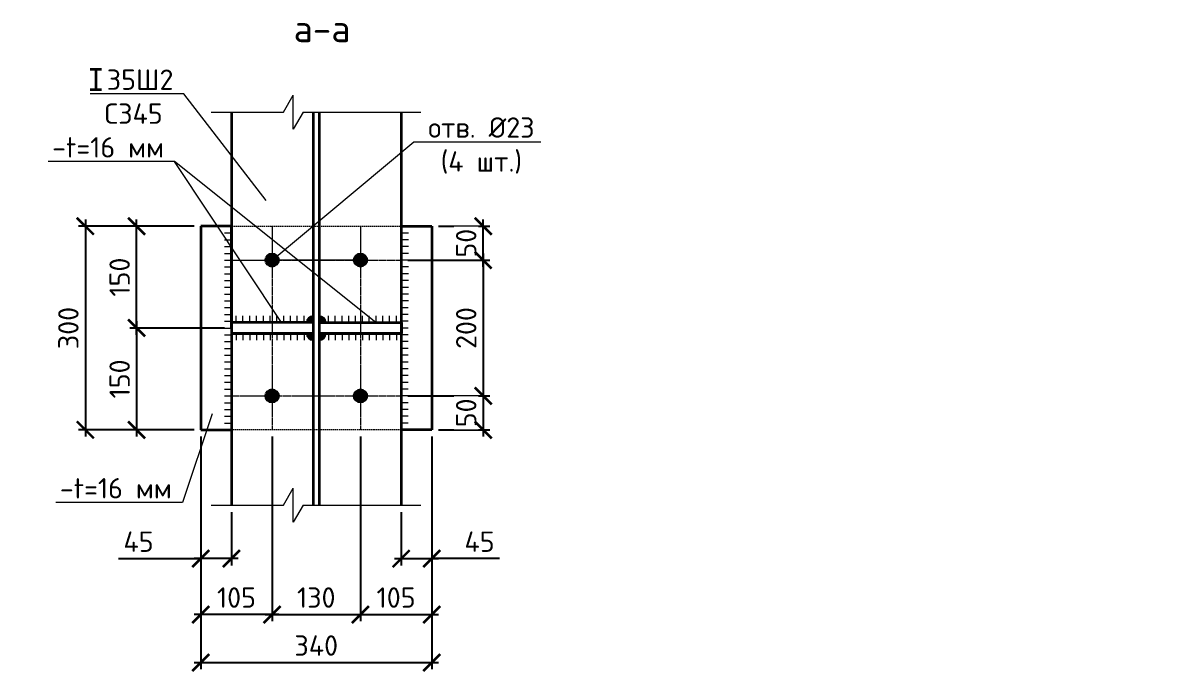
# Model space of a CAD drawing. Header units: millimetres. Extents: x -25910 to 49740, y -35080 to 0.
# Drawn here: x 27954 to 29656, y -21402 to -20446 of the extents above; entities that cross this region are included whole.
import ezdxf
from ezdxf import colors
from ezdxf.entities.mleader import LeaderData, LeaderLine
from ezdxf.math import Vec2, Vec3

# ---------------------------------------------------------------- set-up
doc = ezdxf.new("R2010")
doc.units = ezdxf.units.MM
doc.linetypes.add('JIS_02_2.0', pattern=[3, 2, -1])
doc.linetypes.add('JIS_08_11', pattern=[12.8, 11, -0.6, 0.6, -0.6])
for name, color, linetype, lineweight in [('НАДПИСИ', 11, 'Continuous', 13), ('ОСЕВАЯ', 50, 'JIS_08_11', 13), ('ОСНОВНАЯ', 213, 'Continuous', 35), ('ШТРИХОВАЯ', 84, 'JIS_02_2.0', 13)]:
    doc.layers.add(name, color=color, linetype=linetype, lineweight=lineweight)
doc.styles.add('_ОСК', font='isocpeur.ttf', dxfattribs={"height": 3})
doc.styles.add('ОСК', font='isocpeur.ttf')
doc.dimstyles.new('_ОСК', dxfattribs={"dimscale": 25, "dimtxt": 3, "dimasz": 2.5, "dimexe": 1, "dimexo": 1, "dimgap": 1, "dimtad": 3, "dimdec": 0, "dimzin": 1, "dimdsep": 46, "dimtxsty": '_ОСК', "dimblk": 'ARCHTICK', "dimcen": 2, "dimdle": 1, "dimclrt": 256, "dimadec": 0, "dimazin": 0, "dimtfac": 1, "dimtdec": 0, "dimtmove": 1, "dimatfit": 3, "dimfxl": 1, "dimtvp": 2.25, "dimtfill": 1, "dimtolj": 1, "dimtzin": 1, "dimarcsym": 0})

# ---------------------------------------------------------------- blocks, each defined once
blk = doc.blocks.new('_None')
blk = doc.blocks.new('_ArchTick')
at = {"color": 0, "linetype": 'ByBlock', "const_width": 0.15}
blk.add_lwpolyline([(-0.5, -0.5), (0.5, 0.5)], dxfattribs=at)
blk = doc.blocks.new('*D256')
at = {"layer": 'Defpoints', "color": 0, "transparency": 16777216}
for p in [(28120.9, -20745.2), (28215.4, -20745.2), (28260.4, -20895.2)]:
    blk.add_point(p, dxfattribs=at)
at = {"layer": 'НАДПИСИ', "color": 0, "lineweight": -2, "transparency": 16777216}
for p, q in [((28120.9, -20905.2), (28120.9, -20735.2)), ((28205.4, -20745.2), (28110.9, -20745.2)), ((28250.4, -20895.2), (28110.9, -20895.2))]:
    blk.add_line(p, q, dxfattribs=at)
at = {"layer": 'НАДПИСИ', "color": 0, "lineweight": -2, "transparency": 16777216, "xscale": 25, "yscale": 25, "zscale": 25}
for p, rotation in [((28120.9, -20745.2), 90), ((28120.9, -20895.2), 270)]:
    blk.add_blockref('_ArchTick', p, dxfattribs=dict(at, rotation=rotation))
at = {"layer": 'НАДПИСИ', "transparency": 16777216, "insert": (28095.9, -20820.2), "char_height": 30, "attachment_point": 5, "rotation": 90, "style": '_ОСК', "bg_fill": 3, "box_fill_scale": 1.1, "bg_fill_color": 256, "bg_fill_true_color": 13158600, "bg_fill_transparency": 0}
blk.add_mtext('\\A1;150', dxfattribs=at)
blk = doc.blocks.new('*D257')
at = {"layer": 'Defpoints', "color": 0, "transparency": 16777216}
for p in [(28260.4, -20895.2), (28120.9, -21045.2), (28215.4, -21045.2)]:
    blk.add_point(p, dxfattribs=at)
at = {"layer": 'НАДПИСИ', "color": 0, "lineweight": -2, "transparency": 16777216}
for p, q in [((28250.4, -20895.2), (28110.9, -20895.2)), ((28120.9, -20885.2), (28120.9, -21055.2)), ((28205.4, -21045.2), (28110.9, -21045.2))]:
    blk.add_line(p, q, dxfattribs=at)
at = {"layer": 'НАДПИСИ', "color": 0, "lineweight": -2, "transparency": 16777216, "xscale": 25, "yscale": 25, "zscale": 25}
for p, rotation in [((28120.9, -20895.2), 90), ((28120.9, -21045.2), 270)]:
    blk.add_blockref('_ArchTick', p, dxfattribs=dict(at, rotation=rotation))
at = {"layer": 'НАДПИСИ', "transparency": 16777216, "insert": (28095.9, -20970.2), "char_height": 30, "attachment_point": 5, "rotation": 90, "style": '_ОСК', "bg_fill": 3, "box_fill_scale": 1.1, "bg_fill_color": 256, "bg_fill_true_color": 13158600, "bg_fill_transparency": 0}
blk.add_mtext('\\A1;150', dxfattribs=at)
blk = doc.blocks.new('*D258')
at = {"layer": 'Defpoints', "color": 0, "transparency": 16777216}
for p in [(28215.4, -20745.2), (28045.4, -21045.2), (28215.4, -21045.2)]:
    blk.add_point(p, dxfattribs=at)
at = {"layer": 'НАДПИСИ', "color": 0, "lineweight": -2, "transparency": 16777216}
for p, q in [((28045.4, -20735.2), (28045.4, -21055.2)), ((28205.4, -20745.2), (28035.4, -20745.2)), ((28205.4, -21045.2), (28035.4, -21045.2))]:
    blk.add_line(p, q, dxfattribs=at)
at = {"layer": 'НАДПИСИ', "color": 0, "lineweight": -2, "transparency": 16777216, "xscale": 25, "yscale": 25, "zscale": 25}
for p, rotation in [((28045.4, -20745.2), 90), ((28045.4, -21045.2), 270)]:
    blk.add_blockref('_ArchTick', p, dxfattribs=dict(at, rotation=rotation))
at = {"layer": 'НАДПИСИ', "transparency": 16777216, "insert": (28020.4, -20895.2), "char_height": 30, "attachment_point": 5, "rotation": 90, "style": '_ОСК', "bg_fill": 3, "box_fill_scale": 1.1, "bg_fill_color": 256, "bg_fill_true_color": 13158600, "bg_fill_transparency": 0}
blk.add_mtext('\\A1;300', dxfattribs=at)
blk = doc.blocks.new('*D259')
at = {"layer": 'Defpoints', "color": 0, "transparency": 16777216}
for p in [(28555.4, -20745.2), (28510.4, -20795.2)]:
    blk.add_point(p, dxfattribs=at)
at = {"layer": 'НАДПИСИ', "color": 0, "lineweight": -2, "transparency": 16777216}
for p, q in [((28631.2, -20805.2), (28631.2, -20735.2)), ((28565.4, -20745.2), (28641.2, -20745.2)), ((28520.4, -20795.2), (28641.2, -20795.2))]:
    blk.add_line(p, q, dxfattribs=at)
at = {"layer": 'НАДПИСИ', "transparency": 16777216, "insert": (28606.2, -20770.2), "char_height": 30, "attachment_point": 5, "rotation": 90, "style": '_ОСК', "bg_fill": 3, "box_fill_scale": 1.1, "bg_fill_color": 256, "bg_fill_true_color": 13158600, "bg_fill_transparency": 0}
blk.add_mtext('\\A1;50', dxfattribs=at)
at = {"layer": 'Defpoints', "color": 0, "transparency": 16777216}
blk.add_point((28631.2, -20745.2), dxfattribs=at)
at = {"layer": 'НАДПИСИ', "color": 0, "lineweight": -2, "transparency": 16777216, "xscale": 25, "yscale": 25, "zscale": 25}
for p, rotation in [((28631.2, -20745.2), 90), ((28631.2, -20795.2), 270)]:
    blk.add_blockref('_ArchTick', p, dxfattribs=dict(at, rotation=rotation))
blk = doc.blocks.new('*D260')
at = {"layer": 'Defpoints', "color": 0, "transparency": 16777216}
for p in [(28510.4, -20795.2), (28510.4, -20995.2), (28631.2, -20995.2)]:
    blk.add_point(p, dxfattribs=at)
at = {"layer": 'НАДПИСИ', "color": 0, "lineweight": -2, "transparency": 16777216}
for p, q in [((28520.4, -20795.2), (28641.2, -20795.2)), ((28631.2, -20785.2), (28631.2, -21005.2)), ((28520.4, -20995.2), (28641.2, -20995.2))]:
    blk.add_line(p, q, dxfattribs=at)
at = {"layer": 'НАДПИСИ', "color": 0, "lineweight": -2, "transparency": 16777216, "xscale": 25, "yscale": 25, "zscale": 25}
for p, rotation in [((28631.2, -20795.2), 90), ((28631.2, -20995.2), 270)]:
    blk.add_blockref('_ArchTick', p, dxfattribs=dict(at, rotation=rotation))
at = {"layer": 'НАДПИСИ', "transparency": 16777216, "insert": (28606.2, -20895.2), "char_height": 30, "attachment_point": 5, "rotation": 90, "style": '_ОСК', "bg_fill": 3, "box_fill_scale": 1.1, "bg_fill_color": 256, "bg_fill_true_color": 13158600, "bg_fill_transparency": 0}
blk.add_mtext('\\A1;200', dxfattribs=at)
blk = doc.blocks.new('*D261')
at = {"layer": 'Defpoints', "color": 0, "transparency": 16777216}
for p in [(28510.4, -20995.2), (28555.4, -21045.2)]:
    blk.add_point(p, dxfattribs=at)
at = {"layer": 'НАДПИСИ', "color": 0, "lineweight": -2, "transparency": 16777216}
for p, q in [((28520.4, -20995.2), (28641.2, -20995.2)), ((28631.2, -20985.2), (28631.2, -21055.2)), ((28565.4, -21045.2), (28641.2, -21045.2))]:
    blk.add_line(p, q, dxfattribs=at)
at = {"layer": 'НАДПИСИ', "transparency": 16777216, "insert": (28606.2, -21020.2), "char_height": 30, "attachment_point": 5, "rotation": 90, "style": '_ОСК', "bg_fill": 3, "box_fill_scale": 1.1, "bg_fill_color": 256, "bg_fill_true_color": 13158600, "bg_fill_transparency": 0}
blk.add_mtext('\\A1;50', dxfattribs=at)
at = {"layer": 'Defpoints', "color": 0, "transparency": 16777216}
blk.add_point((28631.2, -21045.2), dxfattribs=at)
at = {"layer": 'НАДПИСИ', "color": 0, "lineweight": -2, "transparency": 16777216, "xscale": 25, "yscale": 25, "zscale": 25}
for p, rotation in [((28631.2, -20995.2), 90), ((28631.2, -21045.2), 270)]:
    blk.add_blockref('_ArchTick', p, dxfattribs=dict(at, rotation=rotation))
blk = doc.blocks.new('*D262')
at = {"layer": 'Defpoints', "color": 0, "transparency": 16777216}
for p in [(28215.4, -21045.2), (28320.4, -21045.2), (28215.4, -21317.3)]:
    blk.add_point(p, dxfattribs=at)
at = {"layer": 'НАДПИСИ', "color": 0, "lineweight": -2, "transparency": 16777216}
for p, q in [((28215.4, -21055.2), (28215.4, -21327.3)), ((28320.4, -21055.2), (28320.4, -21327.3)), ((28330.4, -21317.3), (28205.4, -21317.3))]:
    blk.add_line(p, q, dxfattribs=at)
at = {"layer": 'НАДПИСИ', "color": 0, "lineweight": -2, "transparency": 16777216, "xscale": 25, "yscale": 25, "zscale": 25, "rotation": 180}
blk.add_blockref('_ArchTick', (28215.4, -21317.3), dxfattribs=at)
at = {"layer": 'НАДПИСИ', "color": 0, "lineweight": -2, "transparency": 16777216, "xscale": 25, "yscale": 25, "zscale": 25}
blk.add_blockref('_ArchTick', (28320.4, -21317.3), dxfattribs=at)
at = {"layer": 'НАДПИСИ', "transparency": 16777216, "insert": (28267.9, -21292.3), "char_height": 30, "attachment_point": 5, "style": '_ОСК', "bg_fill": 3, "box_fill_scale": 1.1, "bg_fill_color": 256, "bg_fill_true_color": 13158600, "bg_fill_transparency": 0}
blk.add_mtext('\\A1;105', dxfattribs=at)
blk = doc.blocks.new('*D263')
at = {"layer": 'Defpoints', "color": 0, "transparency": 16777216}
for p in [(28320.4, -21045.2), (28450.5, -21045.2), (28450.5, -21317.3)]:
    blk.add_point(p, dxfattribs=at)
at = {"layer": 'НАДПИСИ', "color": 0, "lineweight": -2, "transparency": 16777216}
for p, q in [((28320.4, -21055.2), (28320.4, -21327.3)), ((28450.5, -21055.2), (28450.5, -21327.3)), ((28310.4, -21317.3), (28460.5, -21317.3))]:
    blk.add_line(p, q, dxfattribs=at)
at = {"layer": 'НАДПИСИ', "color": 0, "lineweight": -2, "transparency": 16777216, "xscale": 25, "yscale": 25, "zscale": 25, "rotation": 180}
blk.add_blockref('_ArchTick', (28320.4, -21317.3), dxfattribs=at)
at = {"layer": 'НАДПИСИ', "color": 0, "lineweight": -2, "transparency": 16777216, "xscale": 25, "yscale": 25, "zscale": 25}
blk.add_blockref('_ArchTick', (28450.5, -21317.3), dxfattribs=at)
at = {"layer": 'НАДПИСИ', "transparency": 16777216, "insert": (28385.4, -21292.3), "char_height": 30, "attachment_point": 5, "style": '_ОСК', "bg_fill": 3, "box_fill_scale": 1.1, "bg_fill_color": 256, "bg_fill_true_color": 13158600, "bg_fill_transparency": 0}
blk.add_mtext('\\A1;130', dxfattribs=at)
blk = doc.blocks.new('*D264')
at = {"layer": 'Defpoints', "color": 0, "transparency": 16777216}
for p in [(28450.5, -21045.2), (28555.4, -21045.2), (28555.4, -21317.3)]:
    blk.add_point(p, dxfattribs=at)
at = {"layer": 'НАДПИСИ', "color": 0, "lineweight": -2, "transparency": 16777216}
for p, q in [((28450.5, -21055.2), (28450.5, -21327.3)), ((28555.4, -21055.2), (28555.4, -21327.3)), ((28440.5, -21317.3), (28565.4, -21317.3))]:
    blk.add_line(p, q, dxfattribs=at)
at = {"layer": 'НАДПИСИ', "color": 0, "lineweight": -2, "transparency": 16777216, "xscale": 25, "yscale": 25, "zscale": 25, "rotation": 180}
blk.add_blockref('_ArchTick', (28450.5, -21317.3), dxfattribs=at)
at = {"layer": 'НАДПИСИ', "color": 0, "lineweight": -2, "transparency": 16777216, "xscale": 25, "yscale": 25, "zscale": 25}
blk.add_blockref('_ArchTick', (28555.4, -21317.3), dxfattribs=at)
at = {"layer": 'НАДПИСИ', "transparency": 16777216, "insert": (28502.9, -21292.3), "char_height": 30, "attachment_point": 5, "style": '_ОСК', "bg_fill": 3, "box_fill_scale": 1.1, "bg_fill_color": 256, "bg_fill_true_color": 13158600, "bg_fill_transparency": 0}
blk.add_mtext('\\A1;105', dxfattribs=at)
blk = doc.blocks.new('*D265')
at = {"layer": 'Defpoints', "color": 0, "transparency": 16777216}
for p in [(28215.4, -21045.2), (28555.4, -21045.2), (28555.4, -21388)]:
    blk.add_point(p, dxfattribs=at)
at = {"layer": 'НАДПИСИ', "color": 0, "lineweight": -2, "transparency": 16777216}
for p, q in [((28215.4, -21055.2), (28215.4, -21398)), ((28555.4, -21055.2), (28555.4, -21398)), ((28205.4, -21388), (28565.4, -21388))]:
    blk.add_line(p, q, dxfattribs=at)
at = {"layer": 'НАДПИСИ', "color": 0, "lineweight": -2, "transparency": 16777216, "xscale": 25, "yscale": 25, "zscale": 25, "rotation": 180}
blk.add_blockref('_ArchTick', (28215.4, -21388), dxfattribs=at)
at = {"layer": 'НАДПИСИ', "color": 0, "lineweight": -2, "transparency": 16777216, "xscale": 25, "yscale": 25, "zscale": 25}
blk.add_blockref('_ArchTick', (28555.4, -21388), dxfattribs=at)
at = {"layer": 'НАДПИСИ', "transparency": 16777216, "insert": (28385.4, -21363), "char_height": 30, "attachment_point": 5, "style": '_ОСК', "bg_fill": 3, "box_fill_scale": 1.1, "bg_fill_color": 256, "bg_fill_true_color": 13158600, "bg_fill_transparency": 0}
blk.add_mtext('\\A1;340', dxfattribs=at)
blk = doc.blocks.new('*D266')
at = {"layer": 'Defpoints', "color": 0, "transparency": 16777216}
for p in [(28555.4, -21045.2), (28510.4, -21156.3), (28555.4, -21235)]:
    blk.add_point(p, dxfattribs=at)
at = {"layer": 'НАДПИСИ', "color": 0, "lineweight": -2, "transparency": 16777216}
for p, q in [((28555.4, -21055.2), (28555.4, -21245)), ((28510.4, -21166.3), (28510.4, -21245)), ((28500.4, -21235), (28565.4, -21235)), ((28655.3, -21235), (28555.4, -21235))]:
    blk.add_line(p, q, dxfattribs=at)
at = {"layer": 'НАДПИСИ', "color": 0, "lineweight": -2, "transparency": 16777216, "xscale": 25, "yscale": 25, "zscale": 25, "rotation": 180}
blk.add_blockref('_ArchTick', (28510.4, -21235), dxfattribs=at)
at = {"layer": 'НАДПИСИ', "color": 0, "lineweight": -2, "transparency": 16777216, "xscale": 25, "yscale": 25, "zscale": 25}
blk.add_blockref('_ArchTick', (28555.4, -21235), dxfattribs=at)
at = {"layer": 'НАДПИСИ', "transparency": 16777216, "insert": (28625.8, -21210), "char_height": 30, "attachment_point": 5, "style": '_ОСК', "bg_fill": 3, "box_fill_scale": 1.1, "bg_fill_color": 256, "bg_fill_true_color": 13158600, "bg_fill_transparency": 0}
blk.add_mtext('\\A1;45', dxfattribs=at)
blk = doc.blocks.new('*D267')
at = {"layer": 'Defpoints', "color": 0, "transparency": 16777216}
for p in [(28215.4, -21045.2), (28260.4, -21156.3), (28215.4, -21235)]:
    blk.add_point(p, dxfattribs=at)
at = {"layer": 'НАДПИСИ', "color": 0, "lineweight": -2, "transparency": 16777216}
for p, q in [((28215.4, -21055.2), (28215.4, -21245)), ((28260.4, -21166.3), (28260.4, -21245)), ((28094.2, -21235), (28215.4, -21235)), ((28270.4, -21235), (28205.4, -21235))]:
    blk.add_line(p, q, dxfattribs=at)
at = {"layer": 'НАДПИСИ', "color": 0, "lineweight": -2, "transparency": 16777216, "xscale": 25, "yscale": 25, "zscale": 25, "rotation": 180}
blk.add_blockref('_ArchTick', (28215.4, -21235), dxfattribs=at)
at = {"layer": 'НАДПИСИ', "color": 0, "lineweight": -2, "transparency": 16777216, "xscale": 25, "yscale": 25, "zscale": 25}
blk.add_blockref('_ArchTick', (28260.4, -21235), dxfattribs=at)
at = {"layer": 'НАДПИСИ', "transparency": 16777216, "insert": (28123.7, -21210), "char_height": 30, "attachment_point": 5, "style": '_ОСК', "bg_fill": 3, "box_fill_scale": 1.1, "bg_fill_color": 256, "bg_fill_true_color": 13158600, "bg_fill_transparency": 0}
blk.add_mtext('\\A1;45', dxfattribs=at)
blk = doc.blocks.new('A$C6A7E4B16')
at = {"layer": 'ОСНОВНАЯ'}
for p, q in [((0, 30), (16.7, 30)), ((8.4, 30), (8.4, 0)), ((0, 0), (16.7, 0))]:
    blk.add_line(p, q, dxfattribs=at)

msp = doc.modelspace()

# ---------------------------------------------------------------- hatches: boundary and pattern name
at = {"layer": 'НАДПИСИ'}
h = msp.add_hatch(color=256, dxfattribs=at)
h.dxf.hatch_style = 1
h.paths.add_polyline_path([(28380.9, -20877.2, 0.414214), (28370.9, -20887.2), (28380.9, -20887.2)])
h = msp.add_hatch(color=256, dxfattribs=at)
h.dxf.hatch_style = 1
h.paths.add_polyline_path([(28389.9, -20877.2, -0.414214), (28399.9, -20887.2), (28389.9, -20887.2)])
h = msp.add_hatch(color=256, dxfattribs=at)
h.dxf.hatch_style = 1
h.paths.add_polyline_path([(28380.9, -20913.2, -0.414214), (28370.9, -20903.2), (28380.9, -20903.2)])
h = msp.add_hatch(color=256, dxfattribs=at)
h.dxf.hatch_style = 1
h.paths.add_polyline_path([(28389.9, -20913.2, 0.414214), (28399.9, -20903.2), (28389.9, -20903.2)])
at = {"layer": 'ОСНОВНАЯ'}
h = msp.add_hatch(color=256, dxfattribs=at)
h.dxf.hatch_style = 1
h.paths.add_polyline_path([(28320.4, -20785.9), (28320.4, -20795.2), (28329.7, -20795.2, 0.414214)])
h.paths.add_polyline_path([(28320.4, -20785.9, 0.414214), (28311.1, -20795.2), (28320.4, -20795.2)])
h.paths.add_polyline_path([(28320.4, -20795.2), (28311.1, -20795.2, 0.414214), (28320.4, -20804.5)])
h.paths.add_polyline_path([(28329.7, -20795.2), (28320.4, -20795.2), (28320.4, -20804.5, 0.414214)])
h = msp.add_hatch(color=256, dxfattribs=at)
h.dxf.hatch_style = 1
h.paths.add_polyline_path([(28320.4, -20785.9), (28320.4, -20795.2), (28329.7, -20795.2, 0.414214)])
h.paths.add_polyline_path([(28320.4, -20785.9, 0.414214), (28311.1, -20795.2), (28320.4, -20795.2)])
h.paths.add_polyline_path([(28320.4, -20795.2), (28311.1, -20795.2, 0.414214), (28320.4, -20804.5)])
h.paths.add_polyline_path([(28329.7, -20795.2), (28320.4, -20795.2), (28320.4, -20804.5, 0.414214)])
h = msp.add_hatch(color=256, dxfattribs=at)
h.dxf.hatch_style = 1
h.paths.add_polyline_path([(28450.5, -20785.9), (28450.5, -20795.2), (28459.8, -20795.2, 0.414214)])
h.paths.add_polyline_path([(28450.5, -20785.9, 0.414214), (28441.2, -20795.2), (28450.5, -20795.2)])
h.paths.add_polyline_path([(28450.5, -20795.2), (28441.2, -20795.2, 0.414214), (28450.5, -20804.5)])
h.paths.add_polyline_path([(28459.8, -20795.2), (28450.5, -20795.2), (28450.5, -20804.5, 0.414214)])
h = msp.add_hatch(color=256, dxfattribs=at)
h.dxf.hatch_style = 1
h.paths.add_polyline_path([(28450.5, -20785.9), (28450.5, -20795.2), (28459.8, -20795.2, 0.414214)])
h.paths.add_polyline_path([(28450.5, -20785.9, 0.414214), (28441.2, -20795.2), (28450.5, -20795.2)])
h.paths.add_polyline_path([(28450.5, -20795.2), (28441.2, -20795.2, 0.414214), (28450.5, -20804.5)])
h.paths.add_polyline_path([(28459.8, -20795.2), (28450.5, -20795.2), (28450.5, -20804.5, 0.414214)])
h = msp.add_hatch(color=256, dxfattribs=at)
h.dxf.hatch_style = 1
h.paths.add_polyline_path([(28320.4, -20985.9), (28320.4, -20995.2), (28329.7, -20995.2, 0.414214)])
h.paths.add_polyline_path([(28320.4, -20985.9, 0.414214), (28311.1, -20995.2), (28320.4, -20995.2)])
h.paths.add_polyline_path([(28320.4, -20995.2), (28311.1, -20995.2, 0.414214), (28320.4, -21004.5)])
h.paths.add_polyline_path([(28329.7, -20995.2), (28320.4, -20995.2), (28320.4, -21004.5, 0.414214)])
h = msp.add_hatch(color=256, dxfattribs=at)
h.dxf.hatch_style = 1
h.paths.add_polyline_path([(28320.4, -20985.9), (28320.4, -20995.2), (28329.7, -20995.2, 0.414214)])
h.paths.add_polyline_path([(28320.4, -20985.9, 0.414214), (28311.1, -20995.2), (28320.4, -20995.2)])
h.paths.add_polyline_path([(28320.4, -20995.2), (28311.1, -20995.2, 0.414214), (28320.4, -21004.5)])
h.paths.add_polyline_path([(28329.7, -20995.2), (28320.4, -20995.2), (28320.4, -21004.5, 0.414214)])
h = msp.add_hatch(color=256, dxfattribs=at)
h.dxf.hatch_style = 1
h.paths.add_polyline_path([(28450.5, -20985.9), (28450.5, -20995.2), (28459.8, -20995.2, 0.414214)])
h.paths.add_polyline_path([(28450.5, -20985.9, 0.414214), (28441.2, -20995.2), (28450.5, -20995.2)])
h.paths.add_polyline_path([(28450.5, -20995.2), (28441.2, -20995.2, 0.414214), (28450.5, -21004.5)])
h.paths.add_polyline_path([(28459.8, -20995.2), (28450.5, -20995.2), (28450.5, -21004.5, 0.414214)])
h = msp.add_hatch(color=256, dxfattribs=at)
h.dxf.hatch_style = 1
h.paths.add_polyline_path([(28450.5, -20985.9), (28450.5, -20995.2), (28459.8, -20995.2, 0.414214)])
h.paths.add_polyline_path([(28450.5, -20985.9, 0.414214), (28441.2, -20995.2), (28450.5, -20995.2)])
h.paths.add_polyline_path([(28450.5, -20995.2), (28441.2, -20995.2, 0.414214), (28450.5, -21004.5)])
h.paths.add_polyline_path([(28459.8, -20995.2), (28450.5, -20995.2), (28450.5, -21004.5, 0.414214)])

# ---------------------------------------------------------------- linework, layer by layer
at = {"layer": 'НАДПИСИ'}
for p, q in [((28337.4, -20577), (28351.6, -20552)), ((28351.6, -20602), (28351.6, -20552)), ((28230.7, -20577), (28337.4, -20577)), ((28365.9, -20577), (28351.6, -20602)), ((28365.9, -20577), (28539.4, -20577)), ((28473, -20887.2), (28176.9, -20650)), ((28277.5, -20887.2), (28277.5, -20877.2)), ((28287.5, -20887.2), (28287.5, -20877.2)), ((28297.5, -20887.2), (28297.5, -20877.2)), ((28307.5, -20887.2), (28307.5, -20877.2)), ((28317.5, -20887.2), (28317.5, -20877.2)), ((28327.5, -20887.2), (28327.5, -20877.2)), ((28337.5, -20887.2), (28337.5, -20877.2)), ((28347.5, -20887.2), (28347.5, -20877.2)), ((28357.5, -20887.2), (28357.5, -20877.2)), ((28367.5, -20887.2), (28367.5, -20877.2)), ((28403.4, -20887.2), (28403.4, -20877.2)), ((28413.4, -20887.2), (28413.4, -20877.2)), ((28423.4, -20887.2), (28423.4, -20877.2)), ((28433.4, -20887.2), (28433.4, -20877.2)), ((28443.4, -20887.2), (28443.4, -20877.2)), ((28453.4, -20887.2), (28453.4, -20877.2)), ((28463.4, -20887.2), (28463.4, -20877.2)), ((28473.4, -20887.2), (28473.4, -20877.2)), ((28483.4, -20887.2), (28483.4, -20877.2)), ((28493.4, -20887.2), (28493.4, -20877.2)), ((28277.5, -20903.2), (28277.5, -20913.2)), ((28287.5, -20903.2), (28287.5, -20913.2)), ((28297.5, -20903.2), (28297.5, -20913.2)), ((28307.5, -20903.2), (28307.5, -20913.2)), ((28317.5, -20903.2), (28317.5, -20913.2)), ((28327.5, -20903.2), (28327.5, -20913.2)), ((28337.5, -20903.2), (28337.5, -20913.2)), ((28347.5, -20903.2), (28347.5, -20913.2)), ((28357.5, -20903.2), (28357.5, -20913.2)), ((28367.5, -20903.2), (28367.5, -20913.2)), ((28403.4, -20903.2), (28403.4, -20913.2)), ((28413.4, -20903.2), (28413.4, -20913.2)), ((28423.4, -20903.2), (28423.4, -20913.2)), ((28433.4, -20903.2), (28433.4, -20913.2)), ((28443.4, -20903.2), (28443.4, -20913.2)), ((28453.4, -20903.2), (28453.4, -20913.2)), ((28463.4, -20903.2), (28463.4, -20913.2)), ((28473.4, -20903.2), (28473.4, -20913.2)), ((28483.4, -20903.2), (28483.4, -20913.2)), ((28493.4, -20903.2), (28493.4, -20913.2)), ((28337.4, -21156.3), (28351.6, -21131.3)), ((28351.6, -21181.3), (28351.6, -21131.3)), ((28230.7, -21156.3), (28337.4, -21156.3)), ((28365.9, -21156.3), (28351.6, -21181.3)), ((28365.9, -21156.3), (28539.4, -21156.3))]:
    msp.add_line(p, q, dxfattribs=at)
for centre, start, end in [((28380.9, -20887.2), 90, 180), ((28389.9, -20887.2), 0, 90), ((28380.9, -20903.2), 180, 270), ((28389.9, -20903.2), 270, 0)]:
    msp.add_arc(centre, 10, start, end, dxfattribs=at)
at = {"layer": 'ОСЕВАЯ', "linetype": 'JIS_08_11'}
for p, q in [((28320.4, -20745.2), (28320.4, -21045.2)), ((28450.5, -20745.2), (28450.5, -21045.2)), ((28260.4, -20795.2), (28510.4, -20795.2)), ((28260.4, -20995.2), (28510.4, -20995.2))]:
    msp.add_line(p, q, dxfattribs=at)
at = {"layer": 'ОСНОВНАЯ'}
for p, q in [((28260.4, -20577), (28260.4, -21156.3)), ((28380.9, -20577), (28380.9, -21156.3)), ((28389.9, -20577), (28389.9, -21156.3)), ((28510.4, -20577), (28510.4, -21156.3)), ((28215.4, -20745.2), (28215.4, -21045.2)), ((28260.4, -20745.2), (28215.4, -20745.2)), ((28215.4, -20745.2), (28215.4, -21045.2)), ((28260.4, -20895.2), (28260.4, -20745.2)), ((28510.4, -20745.2), (28555.4, -20745.2)), ((28555.4, -20745.2), (28555.4, -21045.2)), ((28555.4, -20745.2), (28555.4, -21045.2)), ((28380.9, -20887.2), (28260.4, -20887.2)), ((28260.4, -20887.2), (28260.4, -20903.2)), ((28389.9, -20887.2), (28510.4, -20887.2)), ((28510.4, -20887.2), (28510.4, -20903.2)), ((28260.4, -20903.2), (28380.9, -20903.2)), ((28510.4, -20903.2), (28389.9, -20903.2)), ((28215.4, -21045.2), (28260.4, -21045.2)), ((28555.4, -21045.2), (28510.4, -21045.2))]:
    msp.add_line(p, q, dxfattribs=at)
for centre in [(28320.4, -20795.2), (28320.4, -20795.2), (28450.5, -20795.2), (28450.5, -20795.2), (28320.4, -20995.2), (28320.4, -20995.2), (28450.5, -20995.2), (28450.5, -20995.2)]:
    msp.add_circle(centre, 9.31, dxfattribs=at)
at = {"layer": 'ШТРИХОВАЯ'}
for p, q in [((28260.4, -20745.2), (28510.4, -20745.2)), ((28510.4, -21045.2), (28260.4, -21045.2))]:
    msp.add_line(p, q, dxfattribs=at)

# ---------------------------------------------------------------- block references
msp.add_blockref('A$C6A7E4B16', (28052.6, -20543.7))

# ---------------------------------------------------------------- texts
at = {"layer": 'НАДПИСИ', "insert": (28352.1, -20434.1), "char_height": 40, "width": 41.225, "attachment_point": 1, "style": 'ОСК'}
msp.add_mtext('а-а', dxfattribs=at)

# ---------------------------------------------------------------- leaders
at = {"layer": 'НАДПИСИ'}
ml = msp.add_multileader_mtext('Standard', dxfattribs=at)
ml.set_content(' 35Ш2\\PС345', color=256, style='ОСК')
ml.set_leader_properties(color=256, linetype='ByLayer', lineweight=-1)
ml.set_arrow_properties(name='NONE')
ml.build(insert=Vec2(0, 0))
ml.multileader.update_dxf_attribs({"has_dogleg": 0, "text_left_attachment_type": 6, "text_right_attachment_type": 6, "dogleg_length": 0, "arrow_head_size": 15, "scale": 10})
ctx = ml.context
ctx.base_point, ctx.scale, ctx.char_height, ctx.arrow_head_size, ctx.landing_gap_size, ctx.plane_origin = Vec3(28042.5, -20550.3), 10, 30, 15, 20, Vec3(28050.9, -21492.6)
ctx.left_attachment, ctx.right_attachment, ctx.text_align_type = 6, 6, 1
notes = []
notes.append((ctx, [(0, (1, 1, 0), (28190.5, -20550.3), (-1, 0), 0, [(3, [(28311.5, -20707.2)], 0, [])])]))
ctx.mtext.insert, ctx.mtext.alignment, ctx.mtext.flow_direction = Vec3(28116.5, -20514.3), 2, 5
ml = msp.add_multileader_mtext('Standard', dxfattribs=at)
ml.set_content('отв. %%C23\\P(4 шт.)', color=256, style='ОСК')
ml.set_leader_properties(color=256, linetype='ByLayer', lineweight=-1)
ml.set_arrow_properties(name='NONE')
ml.build(insert=Vec2(0, 0))
ml.multileader.update_dxf_attribs({"has_dogleg": 0, "text_left_attachment_type": 6, "text_right_attachment_type": 6, "dogleg_length": 0, "arrow_head_size": 15, "scale": 10})
ctx = ml.context
ctx.base_point, ctx.scale, ctx.char_height, ctx.arrow_head_size, ctx.landing_gap_size, ctx.plane_origin = Vec3(28529, -20620.8), 10, 30, 15, 20, Vec3(28057.2, -21931.3)
ctx.left_attachment, ctx.right_attachment, ctx.text_align_type = 6, 6, 1
notes.append((ctx, [(1, (1, 1, 0), (28529, -20620.8), (1, 0), 0, [(3, [(28450.5, -20795.2), (28320.4, -20795.2)], 0, [])])]))
ctx.mtext.insert, ctx.mtext.width, ctx.mtext.alignment, ctx.mtext.flow_direction = Vec3(28628.5, -20584.8), 205.412, 2, 5
ml = msp.add_multileader_mtext('Standard', dxfattribs=at)
ml.set_content('-t=16 мм', color=256, style='ОСК')
ml.set_leader_properties(color=256, linetype='ByLayer', lineweight=-1)
ml.set_arrow_properties(name='NONE')
ml.build(insert=Vec2(0, 0))
ml.multileader.update_dxf_attribs({"has_dogleg": 0, "text_left_attachment_type": 6, "text_right_attachment_type": 6, "dogleg_length": 0, "arrow_head_size": 15, "scale": 10})
ctx = ml.context
ctx.base_point, ctx.scale, ctx.char_height, ctx.arrow_head_size, ctx.landing_gap_size, ctx.plane_origin = Vec3(27980.9, -20650), 10, 30, 15, 20, Vec3(27893.3, -21630.4)
ctx.left_attachment, ctx.right_attachment, ctx.text_align_type = 6, 6, 1
notes.append((ctx, [(0, (1, 1, 0), (28176.9, -20650), (-1, 0), 0, [(3, [(28334.2, -20887.2)], 0, [])])]))
ctx.mtext.insert, ctx.mtext.alignment, ctx.mtext.flow_direction = Vec3(28078.9, -20614), 2, 5
for ctx, leaders in notes:
    for number, flags, end, landing, length, lines in leaders:
        leader = LeaderData()
        leader.index, (leader.has_last_leader_line, leader.has_dogleg_vector, leader.attachment_direction) = number, flags
        leader.last_leader_point, leader.dogleg_vector, leader.dogleg_length = Vec3(end), Vec3(landing), length
        for number, points, colour, breaks in lines:
            line = LeaderLine()
            line.index, line.vertices, line.color, line.breaks = number, Vec3.list(points), colors.encode_raw_color(colour), breaks
            leader.lines.append(line)
        ctx.leaders.append(leader)

# ---------------------------------------------------------------- next in the draw order: dimensions: what is measured, and where the dimension line sits
dim = msp.add_linear_dim(base=(28120.9, -20745.2), p1=(28260.4, -20895.2), p2=(28215.4, -20745.2), angle=90, dimstyle='_ОСК', dxfattribs=at)
dim.commit()
dim.dimension.update_dxf_attribs({"geometry": '*D256', "text_midpoint": (28095.9, -20820.2)})
dim = msp.add_linear_dim(base=(28631.2, -20745.2), p1=(28510.4, -20795.2), p2=(28555.4, -20745.2), angle=90, dimstyle='_ОСК', dxfattribs=at)
dim.commit()
dim.dimension.update_dxf_attribs({"geometry": '*D259', "text_midpoint": (28631.2, -20770.2), "dimtype": 160})

# ---------------------------------------------------------------- next in the draw order: linework, layer by layer
for p, q in [((28250.4, -20755.2), (28260.4, -20755.2)), ((28521.1, -20755.3), (28511.1, -20755.3)), ((28250.4, -20765.2), (28260.4, -20765.2)), ((28250.4, -20775.2), (28260.4, -20775.2)), ((28521.1, -20765.3), (28511.1, -20765.3)), ((28250.4, -20785.2), (28260.4, -20785.2)), ((28250.4, -20795.2), (28260.4, -20795.2)), ((28250.4, -20805.2), (28260.4, -20805.2)), ((28250.4, -20815.2), (28260.4, -20815.2)), ((28250.4, -20825.2), (28260.4, -20825.2)), ((28250.4, -20835.2), (28260.4, -20835.2)), ((28250.4, -20845.2), (28260.4, -20845.2)), ((28250.4, -20855.2), (28260.4, -20855.2)), ((28250.4, -20865.2), (28260.4, -20865.2))]:
    msp.add_line(p, q, dxfattribs=at)

# ---------------------------------------------------------------- next in the draw order: dimensions: what is measured, and where the dimension line sits
for base, p1, p2, picture, middle in [((28631.2, -20995.2), (28510.4, -20795.2), (28510.4, -20995.2), '*D260', (28606.2, -20895.2)), ((28120.9, -21045.2), (28260.4, -20895.2), (28215.4, -21045.2), '*D257', (28095.9, -20970.2))]:
    dim = msp.add_linear_dim(base=base, p1=p1, p2=p2, angle=90, dimstyle='_ОСК', dxfattribs=at)
    dim.commit()
    dim.dimension.update_dxf_attribs({"geometry": picture, "text_midpoint": middle})

# ---------------------------------------------------------------- next in the draw order: linework, layer by layer
for p, q in [((28521, -20775.3), (28511, -20775.3)), ((28521, -20785.3), (28511, -20785.3)), ((28521, -20795.3), (28511, -20795.3)), ((28521, -20805.3), (28511, -20805.3)), ((28521, -20815.3), (28511, -20815.3)), ((28521, -20825.3), (28511, -20825.3)), ((28521, -20835.3), (28511, -20835.3)), ((28521, -20845.3), (28511, -20845.3)), ((28521, -20855.3), (28511, -20855.3)), ((28250.4, -20875.2), (28260.4, -20875.2)), ((28267.5, -20887.2), (28267.5, -20877.2)), ((28503.4, -20887.2), (28503.4, -20877.2)), ((28520.9, -20865.3), (28510.9, -20865.3)), ((28520.9, -20875.3), (28510.9, -20875.3)), ((28250.4, -20885.2), (28260.4, -20885.2)), ((28250.4, -20895.2), (28260.4, -20895.2)), ((28520.9, -20885.3), (28510.9, -20885.3)), ((28520.9, -20895.3), (28510.9, -20895.3)), ((28250.4, -20905.2), (28260.4, -20905.2)), ((28267.5, -20903.2), (28267.5, -20913.2)), ((28503.4, -20903.2), (28503.4, -20913.2)), ((28520.9, -20905.3), (28510.9, -20905.3)), ((28250.4, -20915.2), (28260.4, -20915.2)), ((28250.4, -20925.2), (28260.4, -20925.2)), ((28520.9, -20915.3), (28510.9, -20915.3)), ((28520.9, -20925.3), (28510.9, -20925.3)), ((28250.4, -20935.2), (28260.4, -20935.2)), ((28250.4, -20945.2), (28260.4, -20945.2)), ((28520.9, -20935.3), (28510.9, -20935.3)), ((28520.9, -20945.3), (28510.9, -20945.3)), ((28250.4, -20955.2), (28260.4, -20955.2)), ((28250.4, -20965.2), (28260.4, -20965.2)), ((28520.8, -20955.3), (28510.8, -20955.3)), ((28520.8, -20965.3), (28510.8, -20965.3)), ((28250.4, -20975.2), (28260.4, -20975.2)), ((28250.4, -20985.2), (28260.4, -20985.2)), ((28250.4, -20995.2), (28260.4, -20995.2)), ((28250.4, -21005.2), (28260.4, -21005.2)), ((28250.4, -21015.2), (28260.4, -21015.2)), ((28250.4, -21025.2), (28260.4, -21025.2)), ((28250.4, -21035.2), (28260.4, -21035.2))]:
    msp.add_line(p, q, dxfattribs=at)
at = {"layer": 'ОСНОВНАЯ'}
for p, q in [((28389.9, -20887.2), (28510.4, -20887.2)), ((28510.9, -20887.3), (28510.9, -20903.3)), ((28380.9, -20903.2), (28260.4, -20903.2)), ((28510.4, -20903.2), (28389.9, -20903.2)), ((28389.9, -20903.2), (28510.4, -20903.2))]:
    msp.add_line(p, q, dxfattribs=at)

# ---------------------------------------------------------------- next in the draw order: dimensions: what is measured, and where the dimension line sits
at = {"layer": 'НАДПИСИ'}
dim = msp.add_linear_dim(base=(28045.4, -21045.2), p1=(28215.4, -20745.2), p2=(28215.4, -21045.2), angle=90, dimstyle='_ОСК', dxfattribs=at)
dim.commit()
dim.dimension.update_dxf_attribs({"geometry": '*D258', "text_midpoint": (28020.4, -20895.2)})
dim = msp.add_linear_dim(base=(28631.2, -21045.2), p1=(28510.4, -20995.2), p2=(28555.4, -21045.2), angle=90, dimstyle='_ОСК', dxfattribs=at)
dim.commit()
dim.dimension.update_dxf_attribs({"geometry": '*D261', "text_midpoint": (28631.2, -21020.2), "dimtype": 160})

# ---------------------------------------------------------------- next in the draw order: linework, layer by layer
for p, q in [((28520.8, -20975.3), (28510.8, -20975.3)), ((28520.8, -20985.3), (28510.8, -20985.3)), ((28520.8, -20995.3), (28510.8, -20995.3)), ((28520.8, -21005.3), (28510.8, -21005.3)), ((28520.8, -21015.3), (28510.8, -21015.3)), ((28520.8, -21025.3), (28510.8, -21025.3)), ((28520.8, -21035.3), (28510.8, -21035.3))]:
    msp.add_line(p, q, dxfattribs=at)

# ---------------------------------------------------------------- next in the draw order: dimensions: what is measured, and where the dimension line sits
dim = msp.add_linear_dim(base=(28215.4, -21317.3), p1=(28320.4, -21045.2), p2=(28215.4, -21045.2), dimstyle='_ОСК', dxfattribs=at)
dim.commit()
dim.dimension.update_dxf_attribs({"geometry": '*D262', "text_midpoint": (28267.9, -21292.3)})

# ---------------------------------------------------------------- next in the draw order: dimensions: what is measured, and where the dimension line sits
dim = msp.add_linear_dim(base=(28450.5, -21317.3), p1=(28320.4, -21045.2), p2=(28450.5, -21045.2), dimstyle='_ОСК', dxfattribs=at)
dim.commit()
dim.dimension.update_dxf_attribs({"geometry": '*D263', "text_midpoint": (28385.4, -21292.3)})

# ---------------------------------------------------------------- next in the draw order: dimensions: what is measured, and where the dimension line sits
dim = msp.add_linear_dim(base=(28555.4, -21317.3), p1=(28450.5, -21045.2), p2=(28555.4, -21045.2), dimstyle='_ОСК', dxfattribs=at)
dim.commit()
dim.dimension.update_dxf_attribs({"geometry": '*D264', "text_midpoint": (28502.9, -21292.3)})

# ---------------------------------------------------------------- next in the draw order: dimensions: what is measured, and where the dimension line sits
dim = msp.add_linear_dim(base=(28555.4, -21388), p1=(28215.4, -21045.2), p2=(28555.4, -21045.2), dimstyle='_ОСК', dxfattribs=at)
dim.commit()
dim.dimension.update_dxf_attribs({"geometry": '*D265', "text_midpoint": (28385.4, -21363)})

# ---------------------------------------------------------------- next in the draw order: dimensions: what is measured, and where the dimension line sits
dim = msp.add_linear_dim(base=(28215.4, -21235), p1=(28260.4, -21156.3), p2=(28215.4, -21045.2), angle=180, dimstyle='_ОСК', dxfattribs=at)
dim.commit()
dim.dimension.update_dxf_attribs({"geometry": '*D267', "text_midpoint": (28123.7, -21246.7), "dimtype": 160})
dim = msp.add_linear_dim(base=(28555.4, -21235), p1=(28510.4, -21156.3), p2=(28555.4, -21045.2), dimstyle='_ОСК', dxfattribs=at)
dim.commit()
dim.dimension.update_dxf_attribs({"geometry": '*D266', "text_midpoint": (28625.8, -21235), "dimtype": 160})

# ---------------------------------------------------------------- next in the draw order: linework, layer by layer
for p, q in [((28250.4, -21045.2), (28260.4, -21045.2)), ((28250.4, -21045.2), (28260.4, -21045.2)), ((28520.7, -21045.3), (28510.7, -21045.3)), ((28520.7, -21045.3), (28510.7, -21045.3))]:
    msp.add_line(p, q, dxfattribs=at)

# ---------------------------------------------------------------- next in the draw order: leaders
ml = msp.add_multileader_mtext('Standard', dxfattribs=at)
ml.set_content('-t=16 мм', color=256, style='ОСК')
ml.set_leader_properties(color=256, linetype='ByLayer', lineweight=-1)
ml.set_arrow_properties(name='NONE')
ml.build(insert=Vec2(0, 0))
ml.multileader.update_dxf_attribs({"has_dogleg": 0, "text_left_attachment_type": 6, "text_right_attachment_type": 6, "dogleg_length": 0, "arrow_head_size": 15, "scale": 10})
ctx = ml.context
ctx.base_point, ctx.scale, ctx.char_height, ctx.arrow_head_size, ctx.landing_gap_size, ctx.plane_origin = Vec3(27992.3, -21152.3), 10, 30, 15, 20, Vec3(27904.7, -22132.7)
ctx.left_attachment, ctx.right_attachment, ctx.text_align_type = 6, 6, 1
notes = []
notes.append((ctx, [(0, (1, 1, 0), (28188.3, -21152.3), (-1, 0), 0, [(3, [(28232.2, -21021.4)], 0, [])])]))
ctx.mtext.insert, ctx.mtext.alignment, ctx.mtext.flow_direction = Vec3(28090.3, -21116.3), 2, 5
for ctx, leaders in notes:
    for number, flags, end, landing, length, lines in leaders:
        leader = LeaderData()
        leader.index, (leader.has_last_leader_line, leader.has_dogleg_vector, leader.attachment_direction) = number, flags
        leader.last_leader_point, leader.dogleg_vector, leader.dogleg_length = Vec3(end), Vec3(landing), length
        for number, points, colour, breaks in lines:
            line = LeaderLine()
            line.index, line.vertices, line.color, line.breaks = number, Vec3.list(points), colors.encode_raw_color(colour), breaks
            leader.lines.append(line)
        ctx.leaders.append(leader)

doc.saveas('drawing.dxf')
